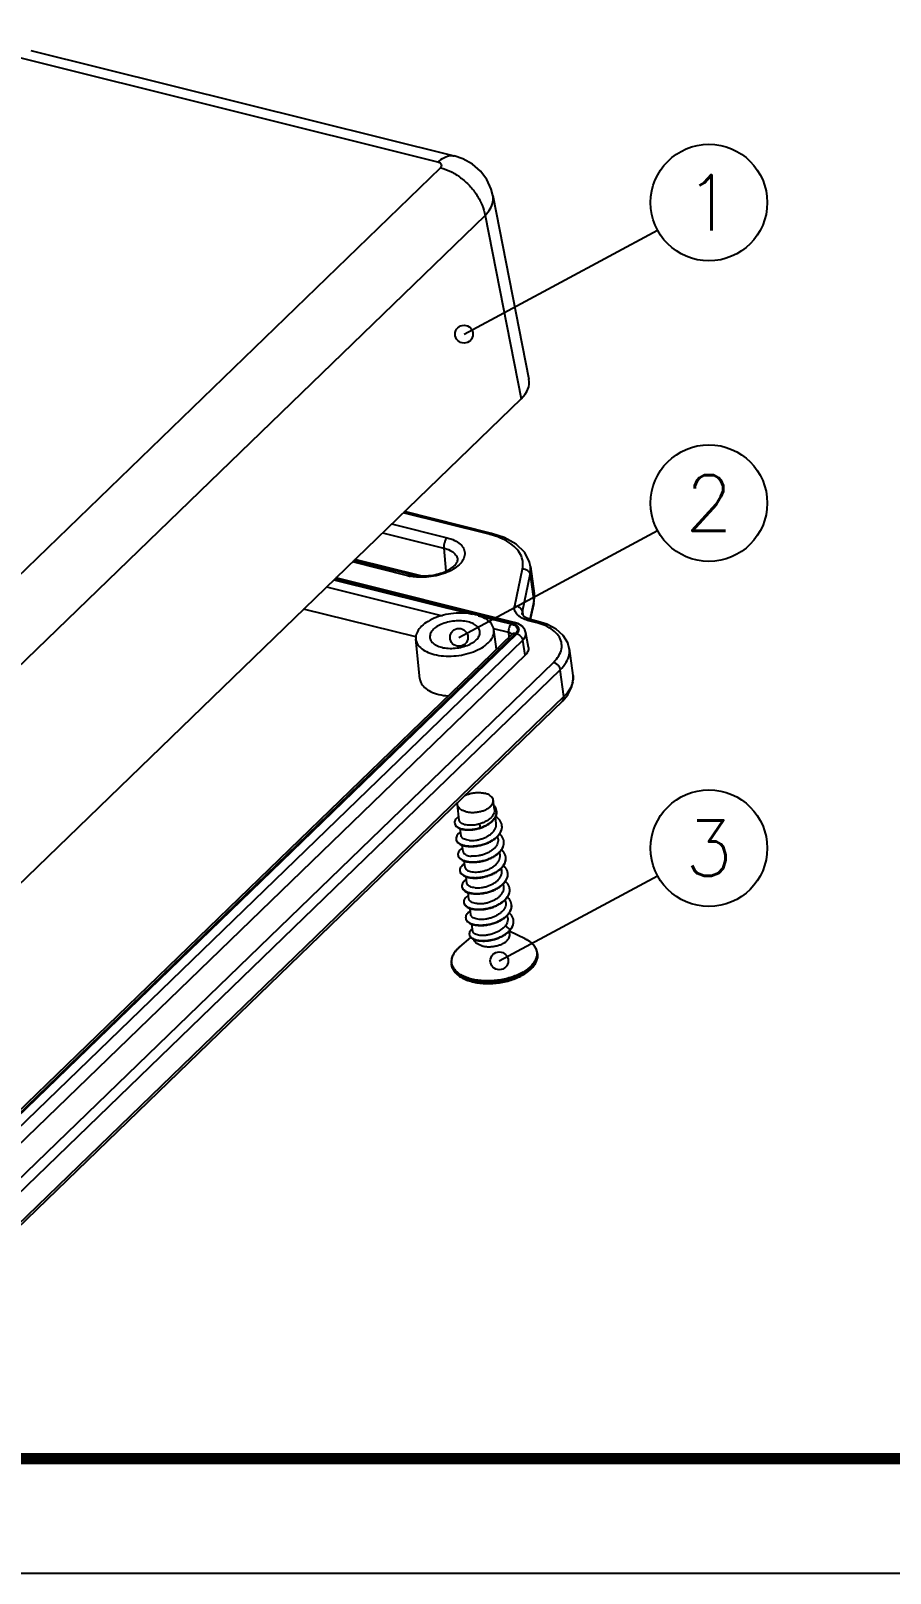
# Model space of a CAD drawing. Header units: millimetres. Extents: x -187 to 1788, y -1993 to 157.
# Drawn here: x -56.5 to -26.5, y -4.5 to 49.4 of the extents above; entities that cross this region are included whole.
import ezdxf
from ezdxf.enums import TextEntityAlignment as Align

# ---------------------------------------------------------------- set-up
doc = ezdxf.new("R2010")
doc.units = ezdxf.units.MM
doc.layers.add('dim', color=3, linetype='Continuous', lineweight=9)
doc.layers.add('from', color=7, linetype='Continuous')
doc.styles.add('TXT', font='txt.shx', dxfattribs={"bigfont": 'gbcbig.shx'})
doc.dimstyles.new('ISO', dxfattribs={"dimscale": 0.6, "dimtxt": 2.5, "dimasz": 2.5, "dimexe": 1.25, "dimexo": 0.625, "dimtad": 0, "dimdsep": 46, "dimtxsty": 'Standard', "dimblk": 'OPEN', "dimcen": 0, "dimclrd": 4, "dimclre": 4, "dimadec": 0, "dimazin": 0, "dimtfac": 1, "dimtofl": 0, "dimtmove": 0, "dimatfit": 3, "dimfxl": 1, "dimarcsym": 0})

# ---------------------------------------------------------------- blocks, each defined once
blk = doc.blocks.new('*u5')
at = {"color": 7, "linetype": 'Continuous'}
for p, q in [((29.625, 36.797, 0), (2.729, 43.503, 0)), ((3.761, 43.904, 0), (30.658, 37.198, 0)), ((-7.714, 0.164, 0), (29.787, 36.439, 0)), ((33.108, 34.684, 0), (35.404, 23, 0)), ((-4.884, -2.869, 0), (32.617, 33.406, 0)), ((32.617, 33.406, 0), (34.905, 21.765, 0)), ((-3.241, -15.134, 0), (34.905, 21.765, 0)), ((26.679, 13.808, 0), (30.205, 12.929, 0)), ((32.878, 13.153, 0), (27.41, 14.516, 0)), ((33.033, 13.213, 0), (27.491, 14.594, 0)), ((26.102, 13.25, 0), (29.992, 12.28, 0)), ((29.992, 12.28, 0), (30.12, 10.81, 0)), ((27.716, 10.521, 0), (24.19, 11.4, 0)), ((27.888, 10.588, 0), (24.28, 11.488, 0)), ((28.527, 10.512, 0), (24.348, 11.554, 0)), ((34.498, 8.601, 0), (34.996, 10.955, 0)), ((35.486, 10.591, 0), (35.508, 11.095, 0)), ((35.507, 11.102, 0), (35.735, 9.394, 0)), ((22.552, 9.816, 0), (29.907, 7.982, 0)), ((23.016, 10.265, 0), (31.789, 8.077, 0)), ((34.325, 7.504, 0), (23.064, 10.311, 0)), ((34.463, 7.557, 0), (23.136, 10.381, 0)), ((34.988, 8.238, 0), (35.486, 10.591, 0)), ((35.486, 10.591, 0), (35.714, 8.883, 0)), ((35.714, 8.883, 0), (35.472, 7.738, 0)), ((35.71, 8.765, 0), (35.751, 9.134, 0)), ((35.71, 8.765, 0), (35.714, 8.883, 0)), ((35.735, 9.394, 0), (35.714, 8.883, 0)), ((35.751, 9.134, 0), (35.735, 9.394, 0)), ((28.218, 6.627, 0), (21.092, 8.404, 0)), ((32.187, 7.978, 0), (34.277, 7.457, 0)), ((34.982, 8.088, 0), (34.988, 8.238, 0)), ((34.982, 8.085, 0), (34.982, 8.088, 0)), ((34.988, 8.238, 0), (35.018, 8.014, 0)), ((35.71, 8.765, 0), (35.492, 7.734, 0)), ((33.155, 7.172, 0), (34.107, 6.935, 0)), ((33.354, 5.864, 0), (33.177, 7.098, 0)), ((34.107, 6.935, 0), (34.136, 6.62, 0)), ((35.367, 5.959, 0), (35.204, 6.888, 0)), ((35.813, 7.558, 0), (35.406, 7.659, 0)), ((35.968, 7.618, 0), (35.561, 7.72, 0)), ((34.318, 6.796, 0), (-3.824, -30.1, 0)), ((34.555, 6.843, 0), (-3.587, -30.053, 0)), ((-3.509, -30.072, 0), (34.633, 6.823, 0)), ((-3.132, -30.477, 0), (35.01, 6.419, 0)), ((28.469, 3.976, 0), (28.215, 6.492, 0)), ((35.166, 5.474, 0), (35.01, 6.419, 0)), ((37.972, 5.893, 0), (37.971, 5.895, 0)), ((38.205, 4.184, 0), (37.972, 5.893, 0)), ((35.166, 5.474, 0), (-2.976, -31.422, 0)), ((-1.161, -31.864, 0), (36.963, 5.015, 0)), ((-0.734, -32.332, 0), (37.389, 4.546, 0)), ((37.623, 2.837, 0), (37.389, 4.546, 0)), ((37.548, 2.579, 0), (-0.594, -34.317, 0)), ((37.623, 2.837, 0), (-0.519, -34.059, 0)), ((33.212, -4.33, 0), (33.141, -3.749, 0)), ((30.979, -5.019, 0), (30.858, -4.028, 0)), ((33.322, -5.225, 0), (33.272, -4.822, 0)), ((31.1, -6.006, 0), (31.044, -5.551, 0)), ((32.254, -5.26, 0), (32.299, -5.491, 0)), ((32.296, -5.492, 0), (32.299, -5.491, 0)), ((32.299, -5.491, 0), (32.302, -5.516, 0)), ((31.222, -7.01, 0), (31.172, -6.599, 0)), ((33.444, -6.229, 0), (33.421, -6.042, 0)), ((31.345, -8.014, 0), (31.295, -7.603, 0)), ((33.567, -7.233, 0), (33.544, -7.047, 0)), ((31.467, -9.018, 0), (31.418, -8.611, 0)), ((33.689, -8.237, 0), (33.666, -8.047, 0)), ((31.59, -10.022, 0), (31.54, -9.611, 0)), ((33.812, -9.241, 0), (33.789, -9.052, 0)), ((31.713, -11.026, 0), (31.662, -10.615, 0)), ((33.934, -10.245, 0), (33.912, -10.061, 0)), ((31.841, -12.081, 0), (31.785, -11.622, 0)), ((33.901, -11.73, 0), (34.218, -11.973, 0)), ((34.057, -11.249, 0), (34.034, -11.06, 0)), ((31.01, -13.062, 0), (31.719, -12.468, 0)), ((34.183, -12.283, 0), (34.156, -12.064, 0)), ((35.167, -12.555, 0), (34.158, -12.062, 0)), ((34.218, -11.973, 0), (34.221, -11.998, 0)), ((35.945, -13.511, 0), (35.939, -13.462, 0)), ((30.485, -14.178, 0), (30.479, -14.129, 0))]:
    blk.add_line(p, q, dxfattribs=at)
at = {"color": 7, "linetype": 'Continuous', "elevation": 0}
for points in [[(33.109, 34.683), (33, 35.091), (32.721, 35.694), (32.32, 36.228), (31.81, 36.674), (31.203, 37.014), (30.658, 37.198)], [(35.508, 11.095), (35.447, 11.379), (35.135, 11.989), (34.591, 12.521), (33.83, 12.948), (33.033, 13.213)], [(35.194, 7.861), (35.052, 7.967), (34.992, 8.051), (34.982, 8.089)], [(35.56, 7.72), (35.415, 7.763), (35.194, 7.861)], [(35.204, 6.888), (35.138, 7.084), (34.964, 7.307), (34.698, 7.477), (34.463, 7.557)], [(37.971, 5.896), (37.872, 6.263), (37.584, 6.725), (37.133, 7.122), (36.537, 7.435), (35.967, 7.618)], [(34.33, 6.808), (34.333, 6.813), (34.318, 6.796)], [(37.548, 2.579), (37.876, 2.961), (38.132, 3.461), (38.219, 3.972), (38.205, 4.189)]]:
    blk.add_lwpolyline(points, dxfattribs=at)
at = {"color": 7, "linetype": 'Continuous'}
for centre, radius, start, end in [((31.538, 7.777, 0), 5.54, 74.67369, 76.00135), ((28.465, 13.527, 0), 3.098, 256.01902, 258.96695), ((34.77, 3.375, 0), 4.31, 74.31553, 76.00211), ((34.173, 6.738, 0), 0.151, 22.11927, 24.96565), ((36.969, 4.027, 0), 1.247, 348.39477, 350.95831), ((32.793, -4.489, 0), 0.563, 4.37585, 6.92365), ((30.945, -5.163, 0), 0.265, 186.77075, 194.64991), ((31.54, -3.09, 0), 2.543, 287.44424, 287.57628), ((33.061, -5.429, 0), 0.633, 4.67049, 6.95056), ((31.049, -6.185, 0), 0.278, 186.75489, 194.64402), ((33.19, -6.432, 0), 0.626, 4.62556, 6.91569), ((31.161, -7.189, 0), 0.268, 186.92818, 192.17839), ((33.325, -7.435, 0), 0.614, 4.65322, 6.99949), ((31.304, -8.19, 0), 0.288, 187.15935, 192.1282), ((33.431, -8.441, 0), 0.631, 4.68164, 6.97397), ((31.422, -9.196, 0), 0.283, 186.84109, 197.23808), ((33.554, -9.444, 0), 0.631, 4.63647, 6.91692), ((31.528, -10.202, 0), 0.267, 186.77722, 192.07496), ((33.693, -10.447, 0), 0.614, 4.64282, 6.96607), ((31.666, -11.202, 0), 0.282, 187.1636, 192.19916), ((33.806, -11.452, 0), 0.624, 1.72404, 7.00263), ((31.867, -12.233, 0), 0.254, 187.13765, 192.7807), ((33.293, -11.204, 0), 1.203, 319.47453, 320.21916), ((33.299, -11.231, 0), 1.2, 320.21833, 321.12392), ((31.547, -14.035, 0), 1.061, 156.52114, 156.76113), ((31.879, -14.23, 0), 1.448, 141.95467, 145.56922), ((35.151, -13.558, 0), 0.793, 3.40268, 6.92827), ((31.256, -14.034, 0), 0.782, 186.93564, 190.49675), ((32.617, -12.03, 0), 3.351, 255.30744, 256.00251)]:
    blk.add_arc(centre, radius, start, end, dxfattribs=at)
blk.add_ellipse((31.936, 22.501, 0), major_axis=(3.48, 0.426), ratio=0.537148, start_param=-0.618193, end_param=0.03889, dxfattribs=at)
for points, start_tangent, end_tangent in [([(29.625, 36.797, 0), (30.03, 37.098, 0), (30.428, 37.218, 0), (30.657, 37.197, 0)], (0.718749, 0.695269), (0.97127, -0.23798)), ([(29.787, 36.439, 0), (29.834, 36.498, 0), (29.858, 36.559, 0), (29.857, 36.62, 0), (29.832, 36.677, 0), (29.783, 36.727, 0), (29.712, 36.768, 0), (29.625, 36.797, 0)], (0.718593, 0.695431), (-0.97026, 0.242066)), ([(29.787, 36.439, 0), (30.436, 36.199, 0), (31.063, 35.813, 0), (31.628, 35.305, 0), (32.094, 34.708, 0), (32.431, 34.062, 0), (32.617, 33.406, 0)], (0.9703, -0.241905), (0.162234, -0.986752)), ([(32.617, 33.406, 0), (32.945, 33.84, 0), (33.11, 34.283, 0), (33.109, 34.683, 0)], (0.693705, 0.72026), (-0.190234, 0.981739)), ([(30.205, 12.929, 0), (30.112, 12.805, 0), (30.039, 12.64, 0), (29.997, 12.456, 0), (29.992, 12.28, 0)], (-0.718749, -0.695269), (0.086257, -0.996273)), ([(30.205, 12.929, 0), (30.681, 12.76, 0), (31.045, 12.518, 0), (31.265, 12.222, 0), (31.329, 11.893, 0), (31.23, 11.552, 0), (31.099, 11.354, 0)], (0.9703, -0.241905), (-0.63316, -0.774021)), ([(32.878, 13.153, 0), (32.971, 13.211, 0), (33.033, 13.212, 0)], (0.718749, 0.695269), (0.97624, -0.216694)), ([(34.996, 10.955, 0), (35.015, 11.42, 0), (34.873, 11.866, 0), (34.575, 12.276, 0), (34.132, 12.636, 0), (33.559, 12.932, 0), (33.002, 13.12, 0)], (0.206769, 0.97839), (-0.964408, 0.264419)), ([(29.992, 12.28, 0), (30.402, 12.13, 0), (30.698, 11.914, 0), (30.857, 11.651, 0), (30.88, 11.523, 0)], (0.9703, -0.241905), (0.057088, -0.998369)), ([(31.099, 11.354, 0), (30.977, 11.222, 0), (30.585, 10.928, 0), (30.082, 10.687, 0), (29.503, 10.518, 0), (28.887, 10.431, 0), (28.275, 10.433, 0), (27.872, 10.487, 0)], (-0.63316, -0.774021), (-0.981457, 0.191683)), ([(27.888, 10.588, 0), (28.318, 10.517, 0), (28.803, 10.506, 0), (29.306, 10.56, 0), (29.785, 10.677, 0), (30.203, 10.843, 0), (30.528, 11.036, 0), (30.745, 11.232, 0), (30.856, 11.402, 0), (30.88, 11.523, 0)], (0.9703, -0.241905), (-0.059281, 0.998241)), ([(34.996, 10.955, 0), (35.169, 10.93, 0), (35.322, 10.853, 0), (35.434, 10.734, 0), (35.486, 10.591, 0)], (0.999745, 0.022599), (0.13124, -0.991351)), ([(27.716, 10.521, 0), (27.817, 10.585, 0), (27.888, 10.588, 0)], (0.718749, 0.695269), (0.975959, -0.217954)), ([(32.004, 8.043, 0), (31.412, 8.137, 0), (30.771, 8.138, 0), (30.125, 8.046, 0), (29.518, 7.869, 0), (28.992, 7.617, 0), (28.582, 7.308, 0), (28.316, 6.963, 0), (28.212, 6.605, 0), (28.215, 6.492, 0)], (-0.9703, 0.241905), (0.104394, -0.994536)), ([(33.177, 7.097, 0), (33.118, 7.3, 0), (32.887, 7.61, 0), (32.507, 7.864, 0), (32.004, 8.043, 0)], (-0.144009, 0.989576), (-0.9703, 0.241905)), ([(34.862, 7.885, 0), (34.786, 7.939, 0), (34.594, 8.138, 0), (34.497, 8.363, 0), (34.498, 8.601, 0)], (-0.8367, 0.547661), (0.207107, 0.978318)), ([(34.498, 8.601, 0), (34.671, 8.577, 0), (34.824, 8.499, 0), (34.936, 8.381, 0), (34.988, 8.238, 0)], (0.999745, 0.022599), (0.13124, -0.991351)), ([(35.406, 7.659, 0), (35.062, 7.776, 0), (34.862, 7.885, 0)], (-0.970276, 0.241999), (-0.8367, 0.547661)), ([(31.534, 7.589, 0), (31.119, 7.651, 0), (30.668, 7.643, 0), (30.223, 7.565, 0), (29.812, 7.422, 0), (29.477, 7.23, 0), (29.238, 6.998, 0), (29.119, 6.752, 0), (29.109, 6.595, 0)], (-0.9703, 0.241905), (0.09649, -0.995334)), ([(29.392, 5.516, 0), (29.984, 5.423, 0), (30.625, 5.422, 0), (31.271, 5.513, 0), (31.878, 5.691, 0), (32.404, 5.943, 0), (32.814, 6.252, 0), (33.08, 6.597, 0), (33.184, 6.955, 0), (33.177, 7.097, 0)], (0.9703, -0.241905), (-0.144009, 0.989576)), ([(29.862, 5.971, 0), (30.277, 5.909, 0), (30.728, 5.917, 0), (31.173, 5.995, 0), (31.584, 6.137, 0), (31.919, 6.33, 0), (32.158, 6.562, 0), (32.277, 6.808, 0), (32.284, 6.984, 0)], (0.9703, -0.241905), (-0.136045, 0.990703)), ([(32.284, 6.984, 0), (32.269, 7.055, 0), (32.134, 7.277, 0), (31.881, 7.461, 0), (31.534, 7.589, 0)], (-0.136045, 0.990703), (-0.9703, 0.241905)), ([(34.277, 7.457, 0), (34.202, 7.358, 0), (34.143, 7.225, 0), (34.11, 7.077, 0), (34.107, 6.935, 0)], (-0.718745, -0.695274), (0.09195, -0.995764)), ([(34.107, 6.935, 0), (34.184, 6.91, 0), (34.252, 6.87, 0), (34.303, 6.815, 0), (34.31, 6.801, 0)], (0.970321, -0.241821), (0.422025, -0.906584)), ([(34.277, 7.457, 0), (34.42, 7.409, 0), (34.549, 7.335, 0)], (0.970291, -0.24194), (0.793091, -0.609104)), ([(34.325, 7.504, 0), (34.406, 7.555, 0), (34.462, 7.557, 0)], (0.718749, 0.695269), (0.976001, -0.217768)), ([(34.677, 7.323, 0), (34.628, 7.367, 0), (34.576, 7.403, 0), (34.523, 7.433, 0), (34.471, 7.456, 0), (34.42, 7.476, 0), (34.372, 7.491, 0), (34.325, 7.504, 0)], (-0.699062, 0.715061), (-0.970301, 0.241901)), ([(34.549, 7.335, 0), (34.644, 7.231, 0), (34.682, 7.106, 0), (34.651, 6.972, 0), (34.555, 6.843, 0)], (0.793091, -0.609104), (-0.719563, -0.694427)), ([(34.633, 6.823, 0), (34.664, 6.855, 0), (34.694, 6.892, 0), (34.722, 6.933, 0), (34.746, 6.978, 0), (34.763, 7.028, 0), (34.773, 7.083, 0), (34.771, 7.144, 0), (34.754, 7.208, 0), (34.722, 7.269, 0), (34.677, 7.323, 0)], (0.718754, 0.695264), (-0.699062, 0.715061)), ([(35.01, 6.419, 0), (35.054, 6.465, 0), (35.097, 6.516, 0), (35.136, 6.575, 0), (35.17, 6.639, 0), (35.195, 6.71, 0), (35.209, 6.788, 0), (35.207, 6.874, 0), (35.205, 6.887, 0)], (0.718761, 0.695257), (-0.172609, 0.98499)), ([(35.406, 7.659, 0), (35.499, 7.718, 0), (35.56, 7.719, 0)], (0.718749, 0.695269), (0.976317, -0.216347)), ([(35.813, 7.558, 0), (35.906, 7.616, 0), (35.967, 7.617, 0)], (0.718749, 0.695269), (0.976276, -0.216531)), ([(36.963, 5.015, 0), (37.3, 5.432, 0), (37.47, 5.867, 0), (37.464, 6.297, 0), (37.281, 6.7, 0), (36.932, 7.056, 0), (36.433, 7.347, 0), (35.936, 7.525, 0)], (0.718586, 0.695438), (-0.962716, 0.270513)), ([(28.215, 6.492, 0), (28.278, 6.26, 0), (28.508, 5.949, 0), (28.888, 5.696, 0), (29.392, 5.516, 0)], (0.104394, -0.994536), (0.9703, -0.241905)), ([(29.109, 6.595, 0), (29.127, 6.505, 0), (29.262, 6.283, 0), (29.514, 6.099, 0), (29.862, 5.971, 0)], (0.09649, -0.995334), (0.9703, -0.241905)), ([(34.555, 6.843, 0), (34.431, 6.85, 0), (34.332, 6.808, 0), (34.318, 6.796, 0)], (-0.9703, 0.241905), (-0.717172, -0.696897)), ([(34.633, 6.823, 0), (34.762, 6.768, 0), (34.878, 6.672, 0), (34.965, 6.55, 0), (35.01, 6.419, 0)], (0.9703, -0.241903), (0.162232, -0.986753)), ([(35.367, 5.959, 0), (35.369, 5.946, 0), (35.334, 5.708, 0), (35.166, 5.474, 0)], (0.174747, -0.984613), (-0.718749, -0.695269)), ([(37.389, 4.546, 0), (37.77, 5.018, 0), (37.961, 5.508, 0), (37.971, 5.893, 0)], (0.718071, 0.69597), (-0.132561, 0.991175)), ([(36.963, 5.015, 0), (37.112, 4.95, 0), (37.245, 4.839, 0), (37.342, 4.697, 0), (37.39, 4.546, 0)], (0.9703, -0.241905), (0.129491, -0.991581)), ([(28.469, 3.976, 0), (28.533, 3.739, 0), (28.769, 3.422, 0), (29.157, 3.163, 0), (29.671, 2.98, 0)], (0.104406, -0.994535), (0.9703, -0.241905)), ([(38.205, 4.184, 0), (38.2, 3.831, 0)], (0.132563, -0.991175), (-0.157133, -0.987577)), ([(29.671, 2.98, 0), (30.274, 2.885, 0)], (0.9703, -0.241905), (0.997058, -0.076645)), ([(38.19, 3.777, 0), (38.003, 3.309, 0), (37.623, 2.837, 0)], (-0.2011, -0.979571), (-0.718001, -0.696043)), ([(37.548, 2.579, 0), (37.612, 2.683, 0), (37.623, 2.837, 0)], (0.715264, 0.698854), (-0.129491, 0.991581)), ([(30.858, -4.028, 0), (30.856, -3.969, 0), (30.876, -3.869, 0)], (-0.121647, 0.992573), (0.320386, 0.947287)), ([(31.309, -3.452, 0), (31.457, -3.387, 0), (31.679, -3.319, 0), (31.914, -3.275, 0), (32.153, -3.259, 0), (32.385, -3.269, 0), (32.601, -3.307, 0)], (0.894918, 0.44623), (0.9703, -0.241905)), ([(31.399, -4.47, 0), (31.615, -4.507, 0), (31.847, -4.518, 0), (32.086, -4.501, 0), (32.321, -4.458, 0), (32.543, -4.389, 0), (32.74, -4.299, 0), (32.905, -4.19, 0), (33.031, -4.069, 0), (33.111, -3.939, 0), (33.143, -3.808, 0), (33.141, -3.749, 0)], (0.9703, -0.241905), (-0.121647, 0.992573)), ([(33.141, -3.749, 0), (33.125, -3.68, 0), (33.058, -3.561, 0), (32.945, -3.456, 0), (32.79, -3.37, 0), (32.601, -3.307, 0)], (-0.121647, 0.992573), (-0.9703, 0.241905)), ([(30.95, -4.778, 0), (30.947, -4.78, 0), (30.815, -4.888, 0), (30.726, -5.002, 0), (30.684, -5.118, 0), (30.682, -5.194, 0)], (-0.831727, -0.555184), (0.118494, -0.992955)), ([(31.399, -4.47, 0), (31.21, -4.406, 0), (31.055, -4.321, 0), (30.942, -4.216, 0), (30.874, -4.097, 0), (30.858, -4.028, 0)], (-0.9703, 0.241905), (-0.121647, 0.992573)), ([(33.212, -4.33, 0), (33.21, -4.464, 0), (33.168, -4.608, 0), (33.088, -4.747, 0), (32.974, -4.876, 0), (32.827, -4.996, 0), (32.652, -5.104, 0), (32.457, -5.192, 0), (32.254, -5.26, 0)], (0.120904, -0.992664), (-0.963389, -0.268106)), ([(32.299, -5.491, 0), (32.536, -5.403, 0), (32.754, -5.294, 0), (32.946, -5.167, 0), (33.106, -5.026, 0), (33.229, -4.874, 0), (33.312, -4.716, 0), (33.352, -4.557, 0), (33.354, -4.446, 0)], (0.954009, 0.299778), (-0.07635, 0.997081)), ([(32.308, -5.515, 0), (32.539, -5.428, 0), (32.757, -5.319, 0), (32.949, -5.192, 0), (33.109, -5.051, 0), (33.232, -4.899, 0), (33.315, -4.741, 0), (33.355, -4.582, 0), (33.355, -4.446, 0)], (0.953316, 0.301976), (-0.1206, 0.992701)), ([(33.352, -4.421, 0), (33.349, -4.4, 0), (33.303, -4.25, 0), (33.217, -4.112, 0), (33.184, -4.072, 0)], (-0.1206, 0.992701), (-0.671581, 0.740931)), ([(33.69, -5.352, 0), (33.674, -5.269, 0), (33.603, -5.099, 0), (33.483, -4.942, 0), (33.318, -4.803, 0), (33.292, -4.785, 0)], (-0.121015, 0.992651), (-0.835075, 0.550136)), ([(30.685, -5.219, 0), (30.692, -5.255, 0), (30.744, -5.36, 0), (30.841, -5.453, 0), (30.978, -5.529, 0), (31.151, -5.586, 0), (31.353, -5.621, 0), (31.577, -5.632, 0), (31.816, -5.618, 0), (32.06, -5.579, 0), (32.302, -5.516, 0)], (0.118494, -0.992955), (0.954009, 0.299778)), ([(30.689, -5.23, 0), (30.741, -5.335, 0), (30.838, -5.427, 0), (30.975, -5.504, 0), (31.148, -5.561, 0), (31.35, -5.596, 0), (31.574, -5.607, 0), (31.813, -5.593, 0), (32.057, -5.554, 0), (32.296, -5.492, 0)], (0.253551, -0.967322), (0.95441, 0.298498)), ([(31.071, -5.772, 0), (31.062, -5.778, 0), (30.918, -5.891, 0), (30.822, -6.012, 0), (30.775, -6.135, 0), (30.773, -6.218, 0)], (-0.844246, -0.535956), (0.11822, -0.992987)), ([(30.776, -6.243, 0), (30.783, -6.28, 0), (30.84, -6.393, 0), (30.945, -6.492, 0), (31.097, -6.575, 0), (31.288, -6.636, 0), (31.512, -6.672, 0), (31.762, -6.683, 0), (32.029, -6.664, 0), (32.302, -6.618, 0), (32.574, -6.544, 0), (32.834, -6.443, 0), (33.072, -6.318, 0), (33.281, -6.173, 0), (33.454, -6.011, 0), (33.583, -5.837, 0), (33.665, -5.656, 0), (33.697, -5.474, 0), (33.693, -5.377, 0)], (0.11822, -0.992987), (-0.121015, 0.992651)), ([(30.78, -6.255, 0), (30.837, -6.368, 0), (30.942, -6.467, 0), (31.093, -6.55, 0), (31.285, -6.611, 0), (31.509, -6.647, 0), (31.759, -6.657, 0), (32.026, -6.639, 0), (32.299, -6.593, 0), (32.571, -6.518, 0), (32.83, -6.418, 0), (33.069, -6.293, 0), (33.278, -6.148, 0), (33.451, -5.986, 0), (33.58, -5.812, 0), (33.662, -5.631, 0), (33.694, -5.449, 0), (33.692, -5.377, 0)], (0.253453, -0.967348), (-0.081426, 0.996679)), ([(31.504, -5.329, 0), (31.332, -5.298, 0), (31.187, -5.247, 0), (31.077, -5.179, 0), (31.008, -5.1, 0), (30.979, -5.019, 0)], (-0.993521, 0.11365), (-0.123392, 0.992358)), ([(32.254, -5.26, 0), (32.06, -5.305, 0), (31.865, -5.332, 0), (31.676, -5.34, 0), (31.504, -5.329, 0)], (-0.963389, -0.268106), (-0.993521, 0.11365)), ([(31.622, -6.296, 0), (31.82, -6.301, 0), (32.033, -6.282, 0), (32.253, -6.239, 0), (32.471, -6.172, 0), (32.679, -6.082, 0), (32.869, -5.973, 0), (33.034, -5.846, 0), (33.166, -5.706, 0), (33.26, -5.557, 0), (33.314, -5.403, 0), (33.324, -5.248, 0), (33.322, -5.225, 0)], (0.996245, -0.086581), (-0.121821, 0.992552)), ([(31.193, -6.777, 0), (31.079, -6.86, 0), (30.968, -6.979, 0), (30.906, -7.102, 0), (30.896, -7.222, 0)], (-0.843977, -0.536379), (0.120571, -0.992705)), ([(30.899, -7.247, 0), (30.899, -7.249, 0), (30.94, -7.364, 0), (31.032, -7.468, 0), (31.17, -7.556, 0), (31.35, -7.624, 0), (31.565, -7.668, 0), (31.808, -7.686, 0), (32.071, -7.677, 0), (32.343, -7.639, 0), (32.617, -7.572, 0), (32.881, -7.479, 0), (33.126, -7.362, 0), (33.345, -7.222, 0), (33.529, -7.065, 0), (33.672, -6.894, 0), (33.769, -6.715, 0), (33.816, -6.532, 0), (33.815, -6.381, 0)], (0.120571, -0.992705), (-0.120448, 0.99272)), ([(30.9, -7.246, 0), (30.937, -7.339, 0), (31.029, -7.443, 0), (31.167, -7.531, 0), (31.347, -7.599, 0), (31.562, -7.643, 0), (31.805, -7.661, 0), (32.068, -7.652, 0), (32.34, -7.614, 0), (32.614, -7.547, 0), (32.878, -7.454, 0), (33.123, -7.336, 0), (33.342, -7.197, 0), (33.526, -7.04, 0), (33.669, -6.869, 0), (33.766, -6.689, 0), (33.813, -6.507, 0), (33.815, -6.381, 0)], (0.210191, -0.97766), (-0.080682, 0.99674)), ([(31.622, -6.296, 0), (31.448, -6.269, 0), (31.303, -6.222, 0), (31.193, -6.156, 0), (31.124, -6.079, 0), (31.1, -6.006, 0)], (-0.996245, 0.086581), (-0.126151, 0.992011)), ([(33.444, -6.229, 0), (33.446, -6.248, 0), (33.437, -6.404, 0), (33.383, -6.56, 0), (33.29, -6.708, 0), (33.159, -6.848, 0), (32.993, -6.976, 0), (32.8, -7.087, 0), (32.592, -7.176, 0), (32.377, -7.242, 0), (32.156, -7.286, 0), (31.941, -7.305, 0), (31.744, -7.3, 0)], (0.121989, -0.992531), (-0.996245, 0.086581)), ([(33.812, -6.356, 0), (33.808, -6.326, 0), (33.752, -6.152, 0), (33.646, -5.991, 0), (33.545, -5.889, 0)], (-0.120448, 0.99272), (-0.750784, 0.660548)), ([(31.315, -7.781, 0), (31.243, -7.831, 0), (31.118, -7.947, 0), (31.042, -8.069, 0), (31.016, -8.192, 0), (31.018, -8.226, 0)], (-0.843488, -0.537147), (0.124405, -0.992232)), ([(31.021, -8.251, 0), (31.045, -8.335, 0), (31.122, -8.443, 0), (31.247, -8.536, 0), (31.415, -8.61, 0), (31.62, -8.662, 0), (31.856, -8.688, 0), (32.114, -8.687, 0), (32.384, -8.657, 0), (32.658, -8.599, 0), (32.926, -8.514, 0), (33.178, -8.403, 0), (33.406, -8.27, 0), (33.601, -8.117, 0), (33.757, -7.95, 0), (33.868, -7.772, 0), (33.93, -7.59, 0), (33.94, -7.408, 0), (33.938, -7.385, 0)], (0.124405, -0.992232), (-0.121772, 0.992558)), ([(31.022, -8.25, 0), (31.042, -8.31, 0), (31.119, -8.418, 0), (31.243, -8.511, 0), (31.412, -8.585, 0), (31.617, -8.637, 0), (31.853, -8.663, 0), (32.111, -8.662, 0), (32.381, -8.632, 0), (32.655, -8.574, 0), (32.923, -8.489, 0), (33.175, -8.378, 0), (33.403, -8.244, 0), (33.598, -8.092, 0), (33.754, -7.925, 0), (33.865, -7.747, 0), (33.926, -7.565, 0), (33.937, -7.385, 0)], (0.209897, -0.977723), (-0.08112, 0.996704)), ([(31.222, -7.01, 0), (31.247, -7.083, 0), (31.316, -7.161, 0), (31.426, -7.226, 0), (31.571, -7.273, 0), (31.744, -7.3, 0)], (0.126116, -0.992016), (0.996245, -0.086581)), ([(31.867, -8.304, 0), (32.063, -8.309, 0), (32.278, -8.29, 0), (32.499, -8.246, 0), (32.714, -8.181, 0), (32.921, -8.092, 0), (33.114, -7.981, 0), (33.281, -7.853, 0), (33.412, -7.713, 0), (33.505, -7.565, 0), (33.559, -7.409, 0), (33.569, -7.252, 0), (33.567, -7.233, 0)], (0.996245, -0.086581), (-0.122014, 0.992528)), ([(33.935, -7.36, 0), (33.896, -7.207, 0), (33.805, -7.041, 0), (33.671, -6.895, 0)], (-0.121772, 0.992558), (-0.748187, 0.663488)), ([(31.438, -8.785, 0), (31.412, -8.802, 0), (31.273, -8.916, 0), (31.182, -9.037, 0), (31.141, -9.16, 0), (31.141, -9.23, 0)], (-0.843836, -0.5366), (0.119766, -0.992802)), ([(31.144, -9.255, 0), (31.155, -9.305, 0), (31.216, -9.416, 0), (31.327, -9.514, 0), (31.483, -9.594, 0), (31.678, -9.653, 0), (31.906, -9.687, 0), (32.158, -9.694, 0), (32.426, -9.673, 0), (32.7, -9.623, 0), (32.97, -9.546, 0), (33.228, -9.442, 0), (33.464, -9.315, 0), (33.67, -9.168, 0), (33.838, -9.005, 0), (33.962, -8.83, 0), (34.039, -8.649, 0), (34.065, -8.466, 0), (34.06, -8.389, 0)], (0.119766, -0.992802), (-0.121407, 0.992603)), ([(31.152, -9.28, 0), (31.213, -9.391, 0), (31.324, -9.489, 0), (31.48, -9.569, 0), (31.675, -9.628, 0), (31.903, -9.662, 0), (32.155, -9.669, 0), (32.423, -9.648, 0), (32.697, -9.598, 0), (32.967, -9.521, 0), (33.225, -9.417, 0), (33.461, -9.29, 0), (33.666, -9.143, 0), (33.835, -8.98, 0), (33.959, -8.805, 0), (34.036, -8.624, 0), (34.062, -8.441, 0), (34.06, -8.389, 0)], (0.297134, -0.954836), (-0.081606, 0.996665)), ([(31.345, -8.014, 0), (31.37, -8.087, 0), (31.438, -8.165, 0), (31.549, -8.23, 0), (31.693, -8.277, 0), (31.867, -8.304, 0)], (0.126085, -0.992019), (0.996245, -0.086581)), ([(31.99, -9.308, 0), (32.182, -9.313, 0), (32.388, -9.295, 0), (32.602, -9.255, 0), (32.815, -9.192, 0), (33.019, -9.108, 0), (33.207, -9.004, 0), (33.372, -8.884, 0), (33.507, -8.75, 0), (33.608, -8.606, 0), (33.671, -8.457, 0), (33.693, -8.306, 0), (33.689, -8.237, 0)], (0.996245, -0.086581), (-0.121263, 0.99262)), ([(33.96, -8.093, 0), (33.835, -7.938, 0), (33.791, -7.897, 0)], (-0.528153, 0.849149), (-0.750389, 0.660996)), ([(34.057, -8.364, 0), (34.036, -8.263, 0), (33.96, -8.093, 0)], (-0.121407, 0.992603), (-0.528153, 0.849149)), ([(31.561, -9.789, 0), (31.432, -9.885, 0), (31.326, -10.004, 0), (31.27, -10.127, 0), (31.263, -10.234, 0)], (-0.844239, -0.535966), (0.118344, -0.992973)), ([(31.266, -10.259, 0), (31.269, -10.274, 0), (31.315, -10.388, 0), (31.412, -10.491, 0), (31.555, -10.577, 0), (31.739, -10.642, 0), (31.958, -10.684, 0), (32.203, -10.699, 0), (32.468, -10.686, 0), (32.741, -10.645, 0), (33.013, -10.576, 0), (33.276, -10.48, 0), (33.519, -10.359, 0), (33.735, -10.218, 0), (33.914, -10.059, 0), (34.053, -9.887, 0), (34.144, -9.707, 0), (34.185, -9.524, 0), (34.183, -9.393, 0)], (0.118344, -0.992973), (-0.120457, 0.992719)), ([(31.267, -10.258, 0), (31.312, -10.363, 0), (31.409, -10.466, 0), (31.552, -10.552, 0), (31.736, -10.617, 0), (31.955, -10.658, 0), (32.2, -10.674, 0), (32.464, -10.661, 0), (32.738, -10.62, 0), (33.01, -10.551, 0), (33.273, -10.455, 0), (33.516, -10.334, 0), (33.731, -10.193, 0), (33.911, -10.034, 0), (34.049, -9.862, 0), (34.141, -9.682, 0), (34.182, -9.499, 0), (34.182, -9.393, 0)], (0.20909, -0.977896), (-0.080859, 0.996726)), ([(31.99, -9.308, 0), (31.816, -9.281, 0), (31.671, -9.234, 0), (31.561, -9.169, 0), (31.492, -9.091, 0), (31.468, -9.018, 0)], (-0.996245, 0.086581), (-0.126126, 0.992014)), ([(32.112, -10.312, 0), (32.31, -10.317, 0), (32.523, -10.298, 0), (32.743, -10.255, 0), (32.961, -10.188, 0), (33.169, -10.098, 0), (33.359, -9.989, 0), (33.524, -9.862, 0), (33.656, -9.722, 0), (33.751, -9.573, 0), (33.804, -9.419, 0), (33.814, -9.264, 0), (33.812, -9.241, 0)], (0.996245, -0.086581), (-0.121821, 0.992552)), ([(34.18, -9.368, 0), (34.172, -9.319, 0), (34.11, -9.146, 0), (33.999, -8.986, 0), (33.913, -8.9, 0)], (-0.120457, 0.992719), (-0.751106, 0.660182)), ([(31.389, -11.263, 0), (31.419, -11.359, 0), (31.501, -11.466, 0), (31.63, -11.557, 0), (31.803, -11.629, 0), (32.012, -11.678, 0), (32.251, -11.701, 0), (32.51, -11.697, 0), (32.782, -11.664, 0), (33.055, -11.603, 0), (33.322, -11.515, 0), (33.572, -11.402, 0), (33.796, -11.266, 0), (33.988, -11.112, 0), (34.139, -10.943, 0), (34.244, -10.765, 0), (34.301, -10.582, 0), (34.306, -10.401, 0), (34.305, -10.397, 0)], (0.124375, -0.992235), (-0.12129, 0.992617)), ([(31.39, -11.262, 0), (31.416, -11.334, 0), (31.498, -11.441, 0), (31.627, -11.532, 0), (31.8, -11.604, 0), (32.009, -11.653, 0), (32.247, -11.676, 0), (32.507, -11.672, 0), (32.779, -11.639, 0), (33.052, -11.578, 0), (33.319, -11.49, 0), (33.569, -11.376, 0), (33.793, -11.241, 0), (33.985, -11.087, 0), (34.136, -10.918, 0), (34.241, -10.74, 0), (34.298, -10.557, 0), (34.305, -10.397, 0)], (0.211002, -0.977486), (-0.081037, 0.996711)), ([(32.112, -10.312, 0), (31.938, -10.285, 0), (31.793, -10.237, 0), (31.684, -10.173, 0), (31.615, -10.096, 0), (31.59, -10.022, 0)], (-0.996245, 0.086581), (-0.126127, 0.992014)), ([(33.934, -10.245, 0), (33.936, -10.265, 0), (33.927, -10.421, 0), (33.873, -10.578, 0), (33.779, -10.726, 0), (33.647, -10.865, 0), (33.481, -10.994, 0), (33.288, -11.105, 0), (33.08, -11.193, 0), (32.866, -11.259, 0), (32.645, -11.302, 0), (32.431, -11.321, 0), (32.235, -11.316, 0)], (0.122031, -0.992526), (-0.996245, 0.086581)), ([(34.302, -10.372, 0), (34.256, -10.201, 0), (34.16, -10.036, 0), (34.037, -9.906, 0)], (-0.12129, 0.992617), (-0.749425, 0.66209)), ([(31.682, -10.793, 0), (31.595, -10.855, 0), (31.475, -10.972, 0), (31.404, -11.095, 0), (31.384, -11.217, 0), (31.386, -11.238, 0)], (-0.843598, -0.536976), (0.124375, -0.992235)), ([(32.235, -11.316, 0), (32.061, -11.289, 0), (31.916, -11.242, 0), (31.806, -11.177, 0), (31.737, -11.099, 0), (31.713, -11.026, 0)], (-0.996245, 0.086581), (-0.126066, 0.992022)), ([(33.901, -11.73, 0), (33.77, -11.869, 0), (33.605, -11.998, 0), (33.413, -12.11, 0), (33.207, -12.2, 0), (32.991, -12.269, 0), (32.769, -12.316, 0), (32.555, -12.339, 0), (32.36, -12.339, 0)], (-0.617249, -0.786768), (-0.998147, 0.060855)), ([(34.057, -11.249, 0), (34.059, -11.269, 0), (34.049, -11.426, 0), (33.995, -11.582, 0), (33.901, -11.73, 0)], (0.122027, -0.992527), (-0.617249, -0.786768)), ([(34.425, -11.376, 0), (34.398, -11.256, 0), (34.316, -11.088, 0), (34.186, -10.934, 0), (34.159, -10.91, 0)], (-0.121763, 0.992559), (-0.749734, 0.661739)), ([(34.218, -11.973, 0), (34.337, -11.797, 0), (34.409, -11.616, 0), (34.429, -11.433, 0)], (0.639838, 0.76851), (-0.029915, 0.999552)), ([(34.233, -11.984, 0), (34.34, -11.823, 0), (34.412, -11.641, 0), (34.432, -11.458, 0), (34.428, -11.401, 0)], (0.627611, 0.778527), (-0.121763, 0.992559)), ([(31.821, -11.918, 0), (31.71, -12.015, 0), (31.639, -12.121, 0), (31.613, -12.228, 0), (31.615, -12.265, 0)], (-0.814395, -0.580311), (0.123999, -0.992282)), ([(31.618, -12.29, 0), (31.637, -12.359, 0), (31.704, -12.457, 0), (31.816, -12.542, 0), (31.891, -12.581, 0)], (0.123999, -0.992282), (0.913006, -0.407945)), ([(31.619, -12.289, 0), (31.634, -12.334, 0), (31.701, -12.432, 0), (31.813, -12.517, 0), (31.966, -12.587, 0), (32.156, -12.636, 0), (32.376, -12.662, 0), (32.618, -12.663, 0), (32.875, -12.637, 0), (33.138, -12.585, 0), (33.396, -12.506, 0), (33.642, -12.403, 0), (33.866, -12.277, 0), (34.06, -12.133, 0), (34.208, -11.985, 0)], (0.221001, -0.975274), (0.649771, 0.76013)), ([(35.167, -12.555, 0), (35.266, -12.606, 0), (35.514, -12.772, 0), (35.706, -12.961, 0), (35.836, -13.17, 0), (35.901, -13.393, 0), (35.899, -13.624, 0), (35.832, -13.858, 0), (35.699, -14.088, 0), (35.505, -14.311, 0), (35.254, -14.519, 0), (34.953, -14.707, 0), (34.609, -14.872, 0), (34.23, -15.009, 0), (33.825, -15.115, 0), (33.406, -15.186, 0), (32.981, -15.222, 0), (32.562, -15.222, 0), (32.158, -15.184, 0), (31.78, -15.112, 0)], (0.898629, -0.43871), (-0.9703, 0.241905)), ([(32.36, -12.339, 0), (32.198, -12.319, 0), (32.059, -12.282, 0), (31.951, -12.23, 0), (31.879, -12.167, 0), (31.844, -12.096, 0), (31.841, -12.081, 0)], (-0.998147, 0.060855), (-0.115062, 0.993358)), ([(31.891, -12.581, 0), (31.969, -12.612, 0), (32.159, -12.661, 0), (32.379, -12.687, 0), (32.621, -12.688, 0), (32.878, -12.662, 0), (33.141, -12.61, 0), (33.399, -12.531, 0), (33.645, -12.428, 0), (33.869, -12.302, 0), (34.063, -12.158, 0), (34.221, -11.998, 0)], (0.913006, -0.407945), (0.639838, 0.76851)), ([(32.441, -13.003, 0), (32.251, -12.94, 0), (32.097, -12.855, 0), (31.983, -12.75, 0), (31.916, -12.631, 0), (31.903, -12.583, 0)], (-0.9703, 0.241905), (-0.183936, 0.982938)), ([(32.441, -13.003, 0), (32.656, -13.041, 0), (32.889, -13.052, 0), (33.128, -13.035, 0), (33.363, -12.992, 0), (33.584, -12.923, 0), (33.782, -12.833, 0), (33.947, -12.724, 0), (34.072, -12.603, 0), (34.153, -12.473, 0), (34.185, -12.342, 0), (34.183, -12.283, 0)], (0.9703, -0.241905), (-0.12171, 0.992566)), ([(35.939, -13.462, 0), (35.887, -13.254, 0), (35.783, -13.055, 0), (35.626, -12.868, 0), (35.419, -12.7, 0), (35.167, -12.555, 0)], (-0.12115, 0.992634), (-0.898682, 0.438601)), ([(31.01, -13.062, 0), (30.801, -13.264, 0), (30.64, -13.477, 0), (30.533, -13.696, 0), (30.48, -13.914, 0), (30.479, -14.129, 0)], (-0.766811, -0.641872), (0.12115, -0.992634)), ([(31.78, -15.112, 0), (31.438, -15.005, 0), (31.138, -14.867, 0), (30.89, -14.701, 0), (30.698, -14.511, 0), (30.568, -14.303, 0), (30.503, -14.08, 0), (30.504, -13.849, 0), (30.572, -13.616, 0)], (-0.9703, 0.241905), (0.394564, 0.918868)), ([(30.573, -13.612, 0), (30.685, -13.412, 0)], (0.398409, 0.917208), (0.565084, 0.825033)), ([(30.739, -13.338, 0), (30.856, -13.205, 0)], (0.615824, 0.787884), (0.696423, 0.717632)), ([(30.856, -13.205, 0), (30.899, -13.162, 0), (31.01, -13.062, 0)], (0.696423, 0.717632), (0.766792, 0.641895)), ([(35.943, -13.511, 0), (35.936, -13.682, 0), (35.867, -13.918, 0), (35.733, -14.151, 0), (35.537, -14.376, 0), (35.284, -14.586, 0), (34.979, -14.777, 0), (34.631, -14.944, 0), (34.248, -15.082, 0), (33.839, -15.189, 0), (33.415, -15.261, 0), (32.986, -15.297, 0), (32.562, -15.297, 0), (32.154, -15.259, 0), (31.772, -15.185, 0)], (0.059473, -0.99823), (-0.9703, 0.241905)), ([(35.945, -13.511, 0), (35.942, -13.731, 0), (35.873, -13.967, 0), (35.739, -14.2, 0), (35.543, -14.425, 0), (35.29, -14.635, 0), (34.985, -14.826, 0), (34.637, -14.993, 0), (34.254, -15.131, 0), (33.845, -15.238, 0), (33.421, -15.31, 0), (32.992, -15.346, 0), (32.568, -15.346, 0), (32.16, -15.308, 0), (31.778, -15.234, 0)], (0.12075, -0.992683), (-0.9703, 0.241905)), ([(31.806, -15.281, 0), (32.188, -15.354, 0), (32.593, -15.391, 0), (33.013, -15.391, 0), (33.437, -15.355, 0), (33.856, -15.282, 0), (34.26, -15.175, 0), (34.639, -15.037, 0), (34.985, -14.869, 0), (35.289, -14.676, 0), (35.543, -14.461, 0), (35.739, -14.23, 0), (35.873, -13.991, 0), (35.941, -13.749, 0), (35.945, -13.511, 0)], (0.9703, -0.241905), (-0.12115, 0.992634)), ([(31.778, -15.234, 0), (31.432, -15.127, 0), (31.129, -14.987, 0), (30.878, -14.82, 0), (30.684, -14.628, 0), (30.553, -14.417, 0), (30.487, -14.192, 0), (30.485, -14.178, 0)], (-0.9703, 0.241905), (-0.12075, 0.992683)), ([(30.485, -14.178, 0), (30.548, -14.413, 0), (30.679, -14.637, 0), (30.876, -14.842, 0), (31.136, -15.021, 0), (31.449, -15.169, 0), (31.767, -15.271, 0)], (0.12115, -0.992634), (0.967294, -0.253658)), ([(31.772, -15.185, 0), (31.426, -15.078, 0), (31.123, -14.938, 0), (30.872, -14.77, 0), (30.678, -14.579, 0), (30.547, -14.368, 0), (30.487, -14.177, 0)], (-0.9703, 0.241905), (-0.182009, 0.983297))]:
    blk.add_spline(points, degree=3, dxfattribs=dict(at, start_tangent=start_tangent, end_tangent=end_tangent))
blk = doc.blocks.new('_Open')
at = {"color": 0, "linetype": 'ByBlock', "lineweight": -2}
for p, q in [((-1, 0.167), (0, 0)), ((-1, -0.167), (0, 0)), ((0, 0), (-1, 0))]:
    blk.add_line(p, q, dxfattribs=at)

msp = doc.modelspace()

# ---------------------------------------------------------------- linework, layer by layer
at = {"layer": 'from', "elevation": 0}
msp.add_lwpolyline([(-187.118, -4.464), (45.041, -4.464), (45.041, 156.866), (-187.118, 156.866)], close=True, dxfattribs=at)
at = {"layer": 'from', "const_width": 0.4, "elevation": 0}
msp.add_lwpolyline([(-183.117, -0.463), (-183.117, 152.865), (41.04, 152.865), (41.04, -0.463), (-183.117, -0.463)], dxfattribs=at)
at = {"layer": 'from', "color": 4}
for centre in [(-32.833, 43.434, 0), (-32.833, 32.933, 0), (-32.833, 20.871, 0)]:
    msp.add_circle(centre, 2.037, dxfattribs=at)

# ---------------------------------------------------------------- block references
at = {"xscale": 0.55, "yscale": 0.55, "zscale": 0.55}
msp.add_blockref('*u5', (-58.596, 24.608, 0), dxfattribs=at)

# ---------------------------------------------------------------- texts
at = {"layer": 'from', "color": 6, "style": 'TXT'}
for s, p in [('1', (-32.833, 43.434, 0)), ('2', (-32.833, 32.933, 0)), ('3', (-32.833, 20.871, 0))]:
    msp.add_text(s, height=1.94, dxfattribs=at).set_placement(p, align=Align.MIDDLE)

# ---------------------------------------------------------------- leaders
at = {"layer": 'dim'}
for points in [[(-41.392, 38.837, 0), (-34.628, 42.47, 0)], [(-41.569, 28.24, 0), (-34.628, 31.969, 0)], [(-40.16, 16.935, 0), (-34.628, 19.907, 0)]]:
    msp.add_leader(points, dimstyle='ISO', override={"dimscale": 1, "dimasz": 1.25, "dimexo": 0.125, "dimadec": 2, "dimazin": 2, "dimldrblk": 'Small'}, dxfattribs=at)

doc.saveas('drawing.dxf')
